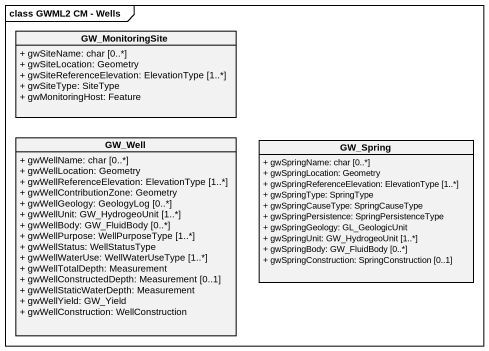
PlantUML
@startuml
mainframe class GWML2 CM - Wells
hide circle
hide empty members
skinparam classAttributeIconSize 0
class GW_MonitoringSite {
  + gwSiteName: char [0..*]
  + gwSiteLocation: Geometry
  + gwSiteReferenceElevation: ElevationType [1..*]
  + gwSiteType: SiteType
  + gwMonitoringHost: Feature
}
class GW_Well {
  + gwWellName: char [0..*]
  + gwWellLocation: Geometry
  + gwWellReferenceElevation: ElevationType [1..*]
  + gwWellContributionZone: Geometry
  + gwWellGeology: GeologyLog [0..*]
  + gwWellUnit: GW_HydrogeoUnit [1..*]
  + gwWellBody: GW_FluidBody [0..*]
  + gwWellPurpose: WellPurposeType [1..*]
  + gwWellStatus: WellStatusType
  + gwWellWaterUse: WellWaterUseType [1..*]
  + gwWellTotalDepth: Measurement
  + gwWellConstructedDepth: Measurement [0..1]
  + gwWellStaticWaterDepth: Measurement
  + gwWellYield: GW_Yield
  + gwWellConstruction: WellConstruction
}
class GW_Spring {
  + gwSpringName: char [0..*]
  + gwSpringLocation: Geometry
  + gwSpringReferenceElevation: ElevationType [1..*]
  + gwSpringType: SpringType
  + gwSpringCauseType: SpringCauseType
  + gwSpringPersistence: SpringPersistenceType
  + gwSpringGeology: GL_GeologicUnit
  + gwSpringUnit: GW_HydrogeoUnit [1..*]
  + gwSpringBody: GW_FluidBody [0..*]
  + gwSpringConstruction: SpringConstruction [0..1]
}
@enduml
